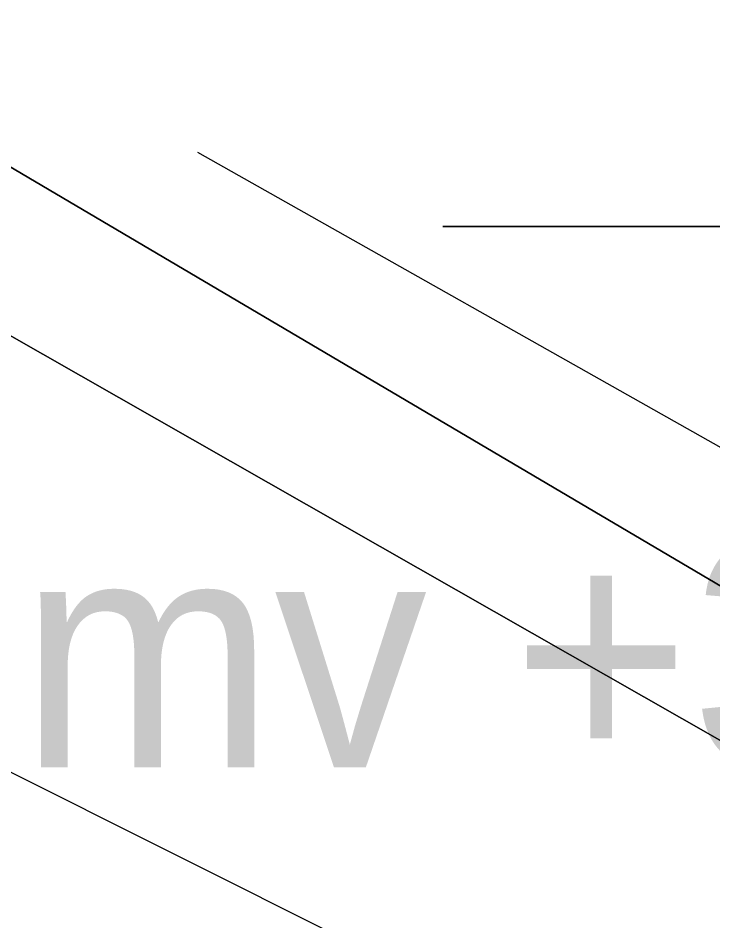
# Model space of a CAD drawing. Header units: metres. Extents: x 0 to 105485, y 0 to 425721.
# Drawn here: x 104930.367 to 104933.104, y 425450.496 to 425454.051 of the extents above; entities that cross this region are included whole.
import ezdxf
from ezdxf.enums import TextEntityAlignment as Align

# ---------------------------------------------------------------- set-up
doc = ezdxf.new("R2010")
doc.units = ezdxf.units.M
doc.header["$MEASUREMENT"] = 0
doc.linetypes.add('KG-PERCEEL-SO', pattern=[19, 5.5, -4, 5.5, -4])
for name, color, linetype, lineweight in [('B-XX-GK-KADEMUUR-G', 150, 'Continuous', 18), ('B-XX-KG-GRENS_PERCEEL-G', 150, 'KG-PERCEEL-SO', 18), ('B-XX-MO-ONDERZOEK_SONDERING-G', 90, 'Continuous', 18), ('B-XX-MO-ONDERZOEK_SONDERING-T', 90, 'Continuous', 18), ('B-XX-OG-GRENS-G', 7, 'Continuous', 18), ('B-XX-OG-WATER_HAVEN-G', 170, 'Continuous', 18), ('B-XX-VH-OPENVERHARDING-G', 90, 'Continuous', 18)]:
    doc.layers.add(name, color=color, linetype=linetype, lineweight=lineweight)

msp = doc.modelspace()

# ---------------------------------------------------------------- linework, layer by layer
at = {"layer": 'B-XX-GK-KADEMUUR-G', "ltscale": 0.5}
msp.add_lwpolyline([(104913.774, 425475.847), (104917.05, 425470.899), (104917.198, 425470.675), (104927.799, 425454.667), (104928.006, 425454.354), (104928.246, 425453.992), (104938.454, 425448.172), (104938.519, 425448.193), (104938.737, 425448.602), (104934.697, 425450.942), (104934.469, 425450.551), (104933.808, 425450.937), (104934.016, 425451.294), (104928.63, 425454.472), (104928.03, 425455.379), (104928.147, 425455.456), (104922.102, 425464.619), (104917.727, 425471.25), (104909.691, 425483.43)], dxfattribs=at)
at = {"layer": 'B-XX-KG-GRENS_PERCEEL-G', "ltscale": 0.5, "flags": 128}
msp.add_lwpolyline([(104904.492, 425546.427), (104909.684, 425494.81), (104911.007, 425492.817), (104905.768, 425489.43), (104930.508, 425453.842), (104935.922, 425450.787), (104936.313, 425450.556)], dxfattribs=at)
at = {"layer": 'B-XX-MO-ONDERZOEK_SONDERING-G', "color": 0, "true_color": 0x285cd6}
for points in [[(104933.74, 425453.23, 0.081), (104932.765, 425453.23, 0.061), (104932.04, 425453.23, 0.041), (104932.34, 425453.23, 0.021), (104932.79, 425453.23, 0.001), (104933.065, 425453.23, -0.019), (104933.415, 425453.23, -0.039)], [(104933.115, 425453.23, -31.475), (104933.04, 425453.23, -31.495), (104932.99, 425453.23, -31.515), (104933.015, 425453.23, -31.534), (104933.04, 425453.23, -31.554), (104933.115, 425453.23, -31.574)], [(104933.09, 425453.23, 3.401), (104933.64, 425453.23, 3.381)]]:
    msp.add_polyline3d(points, dxfattribs=at)
at = {"layer": 'B-XX-OG-GRENS-G'}
msp.add_polyline3d([(104912.5, 425472.5, 1.4548), (104917.5, 425462.5, 0.595), (104922.5, 425457.5, 1.3617), (104927.5, 425452.5, 1.3082), (104937.5, 425447.5, 3.443), (104947.5, 425442.5, 2.051), (104952.5, 425437.5, 3.851), (104957.5, 425442.5, 1.2625), (104967.5, 425447.5, 2.4071), (104972.5, 425447.5, 1.2865), (104982.5, 425452.5, 0.8324), (104992.5, 425457.5, 0.5932), (104997.5, 425462.5, 1.4412), (105007.5, 425467.5, 0.8227), (105017.5, 425472.5, 0.678), (105022.5, 425477.5, 1.6329), (105032.5, 425482.5, 1.2349), (105042.5, 425487.5, 1.6639)], dxfattribs=at)
at = {"layer": 'B-XX-OG-WATER_HAVEN-G', "ltscale": 0.5}
msp.add_lwpolyline([(104963.113, 425443.168), (104961.67, 425442.328), (104960.846, 425443.794), (104960.744, 425443.897), (104959.745, 425443.35), (104956.934, 425441.81), (104953.381, 425439.865), (104953.409, 425439.769), (104953.007, 425439.521), (104949.488, 425441.653), (104946.704, 425443.257), (104946.042, 425443.642), (104939.165, 425447.817), (104938.519, 425448.193), (104938.454, 425448.172), (104928.246, 425453.992), (104928.006, 425454.354), (104927.799, 425454.667), (104917.198, 425470.675), (104917.05, 425470.899), (104913.774, 425475.847)], dxfattribs=at)
at = {"layer": 'B-XX-VH-OPENVERHARDING-G', "ltscale": 0.5}
msp.add_lwpolyline([(104928.63, 425454.472), (104934.016, 425451.294), (104934.278, 425451.744), (104934.94, 425451.359), (104934.697, 425450.942), (104938.737, 425448.602), (104938.974, 425449.01), (104943.352, 425457.364)], dxfattribs=at)

# ---------------------------------------------------------------- texts
at = {"layer": 'B-XX-MO-ONDERZOEK_SONDERING-T', "color": 10, "lineweight": 18}
msp.add_text('mv +3,60 · 46,6 m', height=0.9, dxfattribs=at).set_placement((104935.24, 425451.55), align=Align.MIDDLE_CENTER)

doc.saveas('drawing.dxf')
